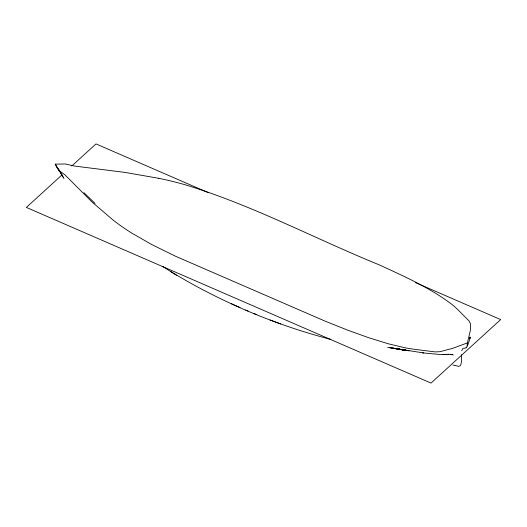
<?xml version="1.0" encoding="UTF-8"?>
<svg xmlns="http://www.w3.org/2000/svg" width="527" height="527" viewBox="0 0 527 527"><rect width="100%" height="100%" fill="white"/><g stroke="black" fill="none" stroke-linecap="round" stroke-linejoin="round"><path stroke-width="0.79" d="M467.238 344.487L467.232 344.111M467.238 344.612C466.316 349.968 469.979 339.296 470.044 337.306L469.84 338.69L470.084 337.069M467.041 346.272L467.001 346.437A11.937 5.039 47.6 0 1 466.955 346.601L466.672 347.161A11.034 4.657 47.6 0 1 466.454 347.425M461.784 350.725L462.838 348.499M467.212 343.729L470.354 330.515L470.512 323.894L469.07 320.936L458.134 309.975A168.811 104.853 -20.7 0 0 451.632 304.184C429.597 287.637 404.189 276.319 379.269 264.883C314.402 238.421 252.058 205.016 184.832 184.667A402.055 249.739 -20.7 0 0 158.785 178.31M62.074 174.839L26.35 207.421L431.02 383.083L500.65 319.579L415.335 282.544M71.758 166.005L95.98 143.917L208.475 192.75M465.973 347.794L465.684 347.952A13.142 5.553 47.6 0 1 464.649 348.235L463.299 348.228M467.133 342.991L452.91 348.261L440.032 351.693L435.124 351.898L414.953 349.355A168.811 104.853 -20.7 0 1 404.044 347.583L388.142 343.736L368.946 337.8L347.906 330.238L324.948 321.081L175.794 256.366L152.013 244.693L131.743 233.086A402.055 249.739 -20.7 0 1 113.041 220.022L92.251 202.21L65.012 174.898L58.642 170.221L55.223 164.141L65.473 163.989L74.682 166.077L124.939 172.401L158.779 178.317M398.069 349.012L405.599 350.376L396.383 348.63L423.741 352.971L440.539 354.533L448.668 354.276L448.187 354.322M446.731 354.46L446.83 354.447M442.601 354.533L444.024 354.526L442.996 354.533M448.418 354.302L452.173 354.612L451.771 354.533M444.94 354.572L443.787 354.526L444.63 354.566M450.769 354.388L451.435 354.473M397.753 348.848L399.334 349.032M422.502 352.813L423.741 352.971M387.688 347.352L394.163 348.314M400.375 349.473L409.136 350.784L390.981 347.807M393.267 348.288L400.494 349.46L392.595 348.156L407.463 350.6L399.591 349.335M390.066 347.767L391.666 348.031M330.469 339.316C274.343 324.652 220.161 301.628 170.61 271.484M451.935 354.566L453.385 354.994M455.064 365.705L452.943 364.994M280.7 323.953L270.081 319.981M455.526 365.58L458.721 366.364L460.018 365.843L460.881 364.631L461.619 360.791L461.606 354.704M253.75 313.466L256.162 314.448M245.701 310.06L248.033 311.049M231.472 303.75L239.937 307.544M176.453 275.239L162.731 266.464M83.925 192.632L95.025 203.422M63.938 178.528L62.792 176.611A19.795 13.07 -66.5 0 1 61.89 175.188M55.223 164.141L63.227 177.171M61.896 175.181L59.61 170.86A18.715 12.358 -66.5 0 0 58.477 169.18L57.43 168.041A23.432 15.474 -66.5 0 0 56.909 167.56M466.382 347.491A14.492 6.12 47.6 0 1 466.039 347.754"/></g></svg>
